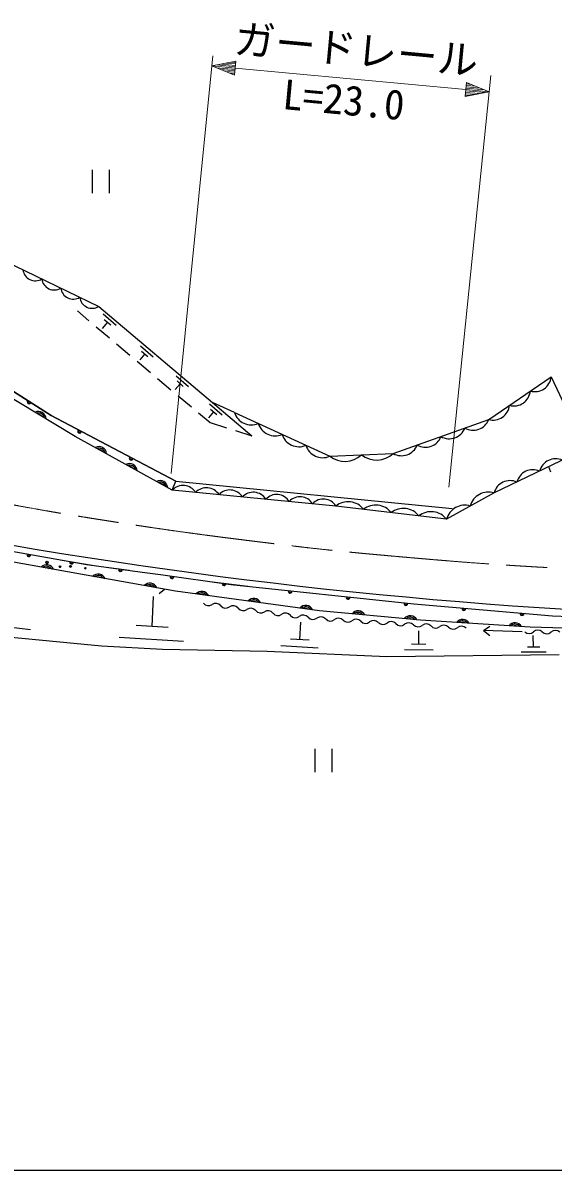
# Model space of a CAD drawing. Units: millimetres, scale not verified. Extents: x 40000 to 680000, y 20000 to 380000.
# Drawn here: x 210883 to 256387, y 205000 to 303438 of the extents above; entities that cross this region are included whole.
import ezdxf
from ezdxf.enums import TextEntityAlignment as Align

# ---------------------------------------------------------------- set-up
doc = ezdxf.new("R2010")
doc.units = ezdxf.units.MM
doc.header["$LTSCALE"] = 1000
doc.linetypes.add('CHAIN', pattern=[18.5, 12, -1.5, 3.5, -1.5])
for name, color, linetype, lineweight in [('M-BGD', 7, 'Continuous', 25), ('M-BMK', 2, 'CHAIN', 13), ('M-STR-HTXT', 7, 'Continuous', 13), ('M-TTL-BAND', 7, 'Continuous', 25)]:
    doc.layers.add(name, color=color, linetype=linetype, lineweight=lineweight)
doc.styles.add('ＭＳ ゴシック', font='')
doc.styles.get('ＭＳ ゴシック').set_extended_font_data('MS Gothic')

msp = doc.modelspace()

# ---------------------------------------------------------------- hatches: boundary and pattern name
at = {"layer": 'M-BGD'}
h = msp.add_hatch(color=256, dxfattribs=at)
edge = h.paths.add_edge_path()
edge.add_ellipse((212954, 257152), major_axis=(18.8, 90.2), ratio=1, start_angle=-78.24331, end_angle=101.75669, ccw=False)
h = msp.add_hatch(color=256, dxfattribs=at)
edge = h.paths.add_edge_path()
edge.add_ellipse((214068, 256793), major_axis=(13.9, 66.6), ratio=1, start_angle=-78.24331, end_angle=101.75669, ccw=False)
h = msp.add_hatch(color=256, dxfattribs=at)
edge = h.paths.add_edge_path()
edge.add_ellipse((214966, 256809), major_axis=(15, 72), ratio=1, start_angle=-78.24331, end_angle=101.75669, ccw=False)
msp.add_hatch(color=256, dxfattribs=at).paths.add_polyline_path([(216190, 256649, -0.41421), (216248, 256707, -0.41421)])

# ---------------------------------------------------------------- linework, layer by layer
for centre, radius, end in [((212954, 257152), 92.1, 360), ((214068, 256793), 68.1, 0), ((214966, 256809), 73.5, 0), ((216248, 256649), 58.1, 360)]:
    msp.add_arc(centre, radius, 180, end)
for p, q in [((216823, 290841), (216823, 288841)), ((218323, 288841), (218323, 290841)), ((209257, 283042), (217389, 279112)), ((215557, 278720), (216546, 277888)), ((217389, 279112), (227160, 270867)), ((218135, 277760), (217694, 277225)), ((217763, 278468), (218893, 277504)), ((217852, 278001), (218417, 277519)), ((217159, 277373), (218307, 276408)), ((218919, 275893), (220067, 274928)), ((220986, 275722), (222069, 274798)), ((221343, 275044), (220921, 274531)), ((221072, 275275), (221614, 274813)), ((220680, 274413), (221828, 273448)), ((222440, 272933), (223589, 271968)), ((224022, 273160), (225105, 272236)), ((224108, 272713), (224649, 272251)), ((256226, 273068), (259145, 266852)), ((213294, 269738), (209758, 272023)), ((224379, 272482), (223957, 271969)), ((224201, 271453), (225349, 270488)), ((226888, 270743), (227971, 269819)), ((229035, 270009), (227160, 270867)), ((227160, 270867), (230519, 268005)), ((224000, 264104), (213294, 269738)), ((225962, 269973), (226951, 269142)), ((227245, 270064), (226823, 269551)), ((226974, 270295), (227515, 269833)), ((226951, 269142), (228354, 268695)), ((229116, 268452), (230519, 268005)), ((255991, 265383), (256178, 264920)), ((223702, 263342), (224000, 264104)), ((224000, 264104), (247740, 261772)), ((214078, 257374), (216835, 256906)), ((218268, 256707), (219991, 256468)), ((221123, 256311), (222689, 256094)), ((227157, 255474), (230191, 255099)), ((221971, 251642), (222085, 254217)), ((222566, 254465), (223048, 254838)), ((211526, 251356), (204638, 252205)), ((234660, 250515), (234726, 252004)), ((203126, 251392), (217636, 249977)), ((223349, 251556), (220593, 251728)), ((244858, 250112), (244853, 251260)), ((250419, 251306), (250956, 251679)), ((253729, 251194), (250419, 251306)), ((250419, 251306), (250963, 250866)), ((224658, 250368), (219147, 250711)), ((235457, 250466), (233864, 250565)), ((245473, 250104), (244243, 250120)), ((254716, 249869), (254690, 250859)), ((217636, 249977), (222858, 249711)), ((222858, 249711), (231847, 249525)), ((231847, 249525), (242132, 249057)), ((236214, 249779), (233027, 249977)), ((242132, 249057), (256909, 249234)), ((246082, 249604), (243622, 249636)), ((255781, 249453), (253658, 249436)), ((255247, 249874), (254186, 249865)), ((235939, 241137), (235939, 239137)), ((237439, 239137), (237439, 241137))]:
    msp.add_line(p, q, dxfattribs=at)
for points in [[(223702, 263342), (215372, 267960), (208853, 271874), (192314, 285091)], [(202716, 277637), (209758, 272023), (213294, 269738), (224000, 264104)], [(229035, 270009), (237213, 266253), (242670, 266489), (250864, 269402), (256226, 273068)], [(259145, 266852), (251322, 263105), (247247, 260849)], [(247247, 260849), (237748, 261983), (223702, 263342)], [(200569, 259756), (216368, 256971), (221123, 256311)], [(263130, 251340), (254432, 251592), (245014, 252185), (236337, 253003), (223985, 254671), (200450, 258869)], [(222689, 256094), (228740, 255254), (244432, 253578), (256345, 252563), (270936, 251985), (278567, 251830)]]:
    msp.add_lwpolyline(points, dxfattribs=at)
for centre, radius in [((212954, 257152), 92.1), ((214068, 256793), 68.1), ((214966, 256809), 73.5), ((216248, 256649), 58.1)]:
    msp.add_circle(centre, radius, dxfattribs=at)
for centre, radius, start, end in [((211943, 282372), 1066, 186.27073, 302.14761), ((213569, 281586), 1066, 186.27073, 302.14761), ((215195, 280801), 1066, 186.27073, 302.14761), ((216822, 280015), 1066, 186.27073, 302.14761), ((254812, 273218), 1422, 254.7771, 353.93828), ((253024, 271996), 1422, 254.7771, 353.93828), ((211409, 270904), 156, 130.86512, 343.38553), ((211409, 270904), 125, 126.63801, 347.61264), ((211409, 270904), 100, 121.18084, 353.0698), ((211409, 270904), 100, 121.18084, 353.0698), ((211409, 270904), 100, 121.18084, 353.0698), ((211409, 270904), 100, 121.18084, 353.0698), ((212210, 269445), 654, 1.79573, 116.23757), ((212210, 269445), 523, 11.60697, 106.42633), ((212210, 269445), 392, 33.48342, 84.54988), ((230481, 270462), 1515, 197.40274, 293.26677), ((251237, 270774), 1422, 254.7771, 353.93828), ((232525, 269523), 1515, 197.40274, 293.26677), ((249527, 269915), 1432, 240.16838, 338.97599), ((215737, 268403), 156, 135.98844, 348.50884), ((215737, 268403), 125, 131.76132, 352.73595), ((215737, 268403), 100, 126.30416, 358.19312), ((215737, 268403), 100, 126.30416, 358.19312), ((215737, 268403), 100, 126.30416, 358.19312), ((215737, 268403), 100, 126.30416, 358.19312), ((234570, 268584), 1515, 197.40274, 293.26677), ((245431, 268459), 1432, 240.16838, 338.97599), ((247479, 269187), 1432, 240.16838, 338.97599), ((217408, 266426), 654, 3.77863, 118.22047), ((217408, 266426), 523, 13.58987, 108.40923), ((217408, 266426), 392, 35.46632, 86.53277), ((236614, 267645), 1515, 197.40274, 293.26677), ((243382, 267731), 1432, 240.16838, 338.97599), ((220162, 266075), 156, 135.98844, 348.50884), ((220162, 266075), 125, 131.76132, 352.73595), ((220162, 266075), 100, 126.30416, 358.19312), ((220162, 266075), 100, 126.30416, 358.19312), ((220162, 266075), 100, 126.30416, 358.19312), ((220162, 266075), 100, 126.30416, 358.19312), ((238507, 267926), 2115, 232.25274, 312.68596), ((241236, 268044), 2115, 232.25274, 312.68596), ((256611, 264612), 1426, 66.08481, 165.11053), ((220032, 264971), 654, 3.77863, 118.22047), ((220032, 264971), 523, 13.58987, 108.40923), ((220032, 264971), 392, 35.46632, 86.53277), ((254656, 263675), 1426, 66.08481, 165.11053), ((222656, 263517), 654, 3.77863, 118.22047), ((222656, 263517), 523, 13.58987, 108.40923), ((222656, 263517), 392, 35.46632, 86.53277), ((252700, 262738), 1426, 66.08481, 165.11053), ((224632, 262482), 1266, 31.7092, 137.24323), ((226639, 262288), 1266, 31.7092, 137.24323), ((228645, 262094), 1266, 31.7092, 137.24323), ((230652, 261900), 1266, 31.7092, 137.24323), ((232658, 261706), 1266, 31.7092, 137.24323), ((250839, 261573), 1606, 72.49181, 165.44351), ((234665, 261512), 1266, 31.7092, 137.24323), ((236671, 261318), 1266, 31.7092, 137.24323), ((238796, 260670), 1680, 37.8044, 128.57064), ((241171, 260386), 1680, 37.8044, 128.57064), ((248802, 260445), 1606, 72.49181, 165.44351), ((243545, 260103), 1680, 37.8044, 128.57064), ((245920, 259819), 1680, 37.8044, 128.57064), ((284111, 691677), 439356, 259.04869, 268.62163), ((211394, 257803), 156, 153.7401, 6.26051), ((211394, 257803), 125, 149.51299, 10.48762), ((211394, 257803), 100, 144.05583, 15.94479), ((211394, 257803), 100, 144.05583, 15.94479), ((211394, 257803), 100, 144.05583, 15.94479), ((211394, 257803), 100, 144.05583, 15.94479), ((212915, 256286), 654, 22.66531, 137.10715), ((215057, 257164), 156, 154.09461, 6.61502), ((215057, 257164), 125, 149.8675, 10.84213), ((215057, 257164), 100, 144.41033, 16.29929), ((215057, 257164), 100, 144.41033, 16.29929), ((215057, 257164), 100, 144.41033, 16.29929), ((215057, 257164), 100, 144.41033, 16.29929), ((212915, 256286), 523, 32.47655, 127.29591), ((212915, 256286), 392, 54.353, 105.41946), ((217345, 255496), 654, 22.66531, 137.10715), ((217345, 255496), 523, 32.47655, 127.29591), ((219252, 256526), 156, 155.84277, 8.36318), ((219252, 256526), 125, 151.61566, 12.59029), ((219252, 256526), 100, 146.1585, 18.04746), ((219252, 256526), 100, 146.1585, 18.04746), ((219252, 256526), 100, 146.1585, 18.04746), ((219252, 256526), 100, 146.1585, 18.04746), ((223673, 255913), 156, 155.84277, 8.36318), ((223673, 255913), 125, 151.61566, 12.59029), ((223673, 255913), 100, 146.1585, 18.04746), ((223673, 255913), 100, 146.1585, 18.04746), ((223673, 255913), 100, 146.1585, 18.04746), ((223673, 255913), 100, 146.1585, 18.04746), ((217345, 255496), 392, 54.353, 105.41946), ((221775, 254706), 654, 22.66531, 137.10715), ((221775, 254706), 523, 32.47655, 127.29591), ((221775, 254706), 392, 54.353, 105.41946), ((228144, 255308), 156, 156.7006, 9.22101), ((228144, 255308), 125, 152.47349, 13.44812), ((228144, 255308), 100, 147.01633, 18.90529), ((228144, 255308), 100, 147.01633, 18.90529), ((228144, 255308), 100, 147.01633, 18.90529), ((228144, 255308), 100, 147.01633, 18.90529), ((226235, 254010), 654, 25.08956, 139.5314), ((226235, 254010), 523, 34.9008, 129.72016), ((226235, 254010), 392, 56.77725, 107.84371), ((230695, 253408), 654, 25.08956, 139.5314), ((233816, 254668), 156, 157.64061, 10.16102), ((233816, 254668), 125, 153.4135, 14.38813), ((233816, 254668), 100, 147.95634, 19.8453), ((233816, 254668), 100, 147.95634, 19.8453), ((233816, 254668), 100, 147.95634, 19.8453), ((233816, 254668), 100, 147.95634, 19.8453), ((238788, 254137), 156, 157.64061, 10.16102), ((238788, 254137), 125, 153.4135, 14.38813), ((238788, 254137), 100, 147.95634, 19.8453), ((238788, 254137), 100, 147.95634, 19.8453), ((238788, 254137), 100, 147.95634, 19.8453), ((238788, 254137), 100, 147.95634, 19.8453), ((226802, 253972), 544, 218.3968, 305.60244), ((227435, 253088), 544, 38.3968, 125.60244), ((228298, 253762), 544, 218.3968, 305.60244), ((228931, 252878), 544, 38.3968, 125.60244), ((229793, 253552), 544, 218.3968, 305.60244), ((230426, 252668), 544, 38.3968, 125.60244), ((230695, 253408), 523, 34.9008, 129.72016), ((230695, 253408), 392, 56.77725, 107.84371), ((231288, 253342), 544, 218.3968, 305.60244), ((231921, 252458), 544, 38.3968, 125.60244), ((235154, 252806), 654, 25.08956, 139.5314), ((235154, 252806), 523, 34.9008, 129.72016), ((235154, 252806), 392, 56.77725, 107.84371), ((239643, 252336), 654, 27.38977, 141.83161), ((243759, 253606), 156, 157.64061, 10.16102), ((243759, 253606), 125, 153.4135, 14.38813), ((243759, 253606), 100, 147.95634, 19.8453), ((243759, 253606), 100, 147.95634, 19.8453), ((243759, 253606), 100, 147.95634, 19.8453), ((243759, 253606), 100, 147.95634, 19.8453), ((248741, 253167), 156, 158.87012, 11.39053), ((248741, 253167), 125, 154.64301, 15.61764), ((248741, 253167), 100, 149.18585, 21.07481), ((248741, 253167), 100, 149.18585, 21.07481), ((248741, 253167), 100, 149.18585, 21.07481), ((248741, 253167), 100, 149.18585, 21.07481), ((232783, 253132), 544, 218.3968, 305.60244), ((233417, 252247), 544, 38.3968, 125.60244), ((234272, 252939), 544, 220.83615, 308.04179), ((234942, 252082), 544, 40.83615, 128.04179), ((235775, 252793), 544, 220.83615, 308.04179), ((236445, 251936), 544, 40.83615, 128.04179), ((237273, 252659), 544, 222.58433, 309.78997), ((237969, 251823), 544, 42.58433, 129.78997), ((238780, 252558), 544, 222.58433, 309.78997), ((239476, 251722), 544, 42.58433, 129.78997), ((239643, 252336), 523, 37.20101, 132.02037), ((239643, 252336), 392, 59.07746, 110.14392), ((240287, 252458), 544, 222.58433, 309.78997), ((240983, 251622), 544, 42.58433, 129.78997), ((242489, 251522), 544, 42.58433, 129.78997), ((244123, 251913), 654, 27.38977, 141.83161), ((244123, 251913), 523, 37.20101, 132.02037), ((244123, 251913), 392, 59.07746, 110.14392), ((248623, 251603), 654, 29.17748, 143.61932), ((248623, 251603), 523, 38.98872, 133.80808), ((253723, 252742), 156, 158.87012, 11.39053), ((253723, 252742), 125, 154.64301, 15.61764), ((253723, 252742), 100, 149.18585, 21.07481), ((253723, 252742), 100, 149.18585, 21.07481), ((253723, 252742), 100, 149.18585, 21.07481), ((253723, 252742), 100, 149.18585, 21.07481), ((241793, 252357), 544, 222.58433, 309.78997), ((243300, 252257), 544, 222.58433, 309.78997), ((243996, 251421), 544, 42.58433, 129.78997), ((244807, 252156), 544, 222.58433, 309.78997), ((245503, 251321), 544, 42.58433, 129.78997), ((246313, 252056), 544, 222.58433, 309.78997), ((247009, 251220), 544, 42.58433, 129.78997), ((247820, 251956), 544, 222.58433, 309.78997), ((248516, 251120), 544, 42.58433, 129.78997), ((248623, 251603), 392, 60.86517, 111.93163), ((253114, 251320), 654, 29.17748, 143.61932), ((253114, 251320), 523, 38.98872, 133.80808), ((253114, 251320), 392, 60.86517, 111.93163), ((254329, 251581), 544, 225.77444, 312.98008), ((255070, 250786), 544, 45.77444, 132.98008), ((255839, 251565), 544, 225.77444, 312.98008), ((256580, 250769), 544, 45.77444, 132.98008)]:
    msp.add_arc(centre, radius, start, end, dxfattribs=at)
at = {"layer": 'M-BMK'}
msp.add_open_spline([(202353, 263564), (209923, 262098), (211933, 261684), (218113, 260719), (222953, 259963), (225672, 259585), (230533, 258983), (234855, 258448), (237280, 258164), (241618, 257775), (247938, 257209), (251484, 256921), (257821, 256602), (263859, 256299), (265847, 256260), (273293, 256137)], degree=3, knots=[0, 0, 0, 0, 1, 1, 1, 2, 2, 2, 3, 3, 3, 4, 4, 4, 5, 5, 5, 5], dxfattribs=at)
at = {"layer": 'M-STR-HTXT'}
for p, q in [((223609, 264785), (227192, 300605)), ((227106, 299746), (229153, 300159)), ((227106, 299746), (229042, 298964)), ((227106, 299746), (229098, 299561)), ((229086, 299442), (227493, 299590)), ((229109, 299681), (227516, 299829)), ((227881, 299433), (229075, 299322)), ((227925, 299911), (229120, 299800)), ((229064, 299203), (228268, 299277)), ((229131, 299920), (228334, 299994)), ((228744, 300076), (229142, 300039)), ((229042, 298964), (229153, 300159)), ((248906, 297722), (229098, 299561)), ((228655, 299120), (229053, 299083)), ((247452, 263594), (251040, 298937)), ((248962, 298320), (248851, 297125)), ((250898, 297537), (248962, 298320)), ((250898, 297537), (248851, 297125)), ((248873, 297364), (249670, 297290)), ((250079, 297372), (248884, 297483)), ((248895, 297603), (250488, 297455)), ((250898, 297537), (248906, 297722)), ((248917, 297842), (250511, 297694)), ((250123, 297850), (248928, 297961)), ((248940, 298081), (249736, 298007)), ((249349, 298163), (248951, 298200)), ((249260, 297207), (248862, 297244))]:
    msp.add_line(p, q, dxfattribs=at)
at = {"layer": 'M-TTL-BAND'}
msp.add_line((40000, 205000), (579000, 205000), dxfattribs=at)

# ---------------------------------------------------------------- texts
at = {"layer": 'M-STR-HTXT', "style": 'ＭＳ ゴシック'}
for s, p in [('ガードレール', (228862, 300079)), ('L=23.0', (233011, 295291))]:
    msp.add_text(s, height=2566, rotation=354.696, dxfattribs=at).set_placement(p, align=Align.BOTTOM_LEFT)

doc.saveas('drawing.dxf')
